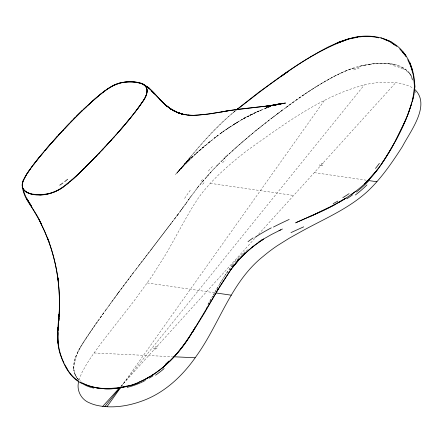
<?xml version="1.0" encoding="UTF-8"?>
<svg xmlns="http://www.w3.org/2000/svg" width="443" height="443" viewBox="0 0 443 443"><rect width="100%" height="100%" fill="white"/><g stroke="black" fill="none" stroke-linecap="round" stroke-linejoin="round"><path stroke-width="0.33" stroke-dasharray="2.21 1.66" d="M79.031 380.133L81.634 373.139L85.698 365.768A277.761 148.012 -18.6 0 1 93.362 353.963L101.868 342.195L133.913 301.14L151.002 277.6L166.036 253.994L185.772 218.587L192.622 206.781L198.414 197.932L202.794 192.057L210.248 183.319L218.67 174.73L227.863 166.308A313.522 167.072 -18.6 0 1 247.897 149.95C284.86 123.879 322.532 95.062 367.264 84.209A63.1 33.624 -18.6 0 1 394.37 82.525C400.699 83.201 407.1 84.613 412.621 87.891M75.598 357.54L77.713 352.556M78.201 351.559L79.64 348.818M208.016 304.518L209.201 302.353M79.989 348.176C76.34 354.804 72.94 362.213 73.826 369.977M206.139 307.963L206.538 307.232M208 304.562L211.206 298.77M79.773 348.569L88.622 334.327M209.794 301.273L211.001 299.097M211.61 298.006L216.007 290.342M212.28 296.865L212.551 296.389M213.094 295.437L219.235 284.838M80.537 347.201L85.344 339.344M216.649 289.24L218.582 285.934M218.803 285.624L220.171 283.326M219.889 283.736L224.352 276.51M220.448 282.867L220.996 281.953M221.207 281.538L226.384 273.386M224.612 276.072L232.115 265.479M85.986 338.347L87.952 335.34M88.096 335.118L99.11 319.259M89.292 333.313L107.045 308.35M226.683 272.943L230.731 267.256M185.999 203.359L188.192 200.197M186.232 203.032L179.531 212.396M187.777 200.795L189.521 198.298M184.831 205.043L185.412 204.201M188.375 199.931L188.978 199.062M189.288 198.625L199.09 185.689M189.903 197.755L190.213 197.312M183.369 207.119L183.662 206.709M121.404 386.434L324.287 100.6M183.075 207.534L182.2 208.764M190.523 196.875L190.839 196.437M117.76 293.504L110.722 303.289M100.007 318.024L101.513 315.942M102.272 314.895L104.554 311.745M118.563 292.402L105.323 310.693M117.749 293.593L119.366 291.3M77.769 379.103C64.628 360.508 87.155 339.022 96.031 323.49C112.622 300.321 129.744 277.539 147.148 254.98C163.844 232.752 180.999 210.879 197.024 188.164C220.165 159.375 248.728 135.53 278.082 113.358M181.314 209.982L181.901 209.168M118.818 292.12L135.137 270.291M108.845 305.886L109.559 304.906M120.169 290.193L134.29 271.398M151.949 248.556L170.234 224.557M180.971 210.453L178.335 213.991M151.329 249.37L134.666 271.027M177.732 214.789L178.917 213.205M178.219 214.124L176.524 216.378M177.521 215.049L172.482 221.661M175.921 217.175L173.49 220.359M172.875 221.151L138.526 265.9M135.984 269.194L136.832 268.093M171.646 222.746L170.405 224.346M231.063 266.824L231.567 266.177M231.733 265.966L232.42 265.108M197.251 187.959L212.225 170.682M120.917 386.661L364.373 84.84M201.366 182.942L201.753 182.483M202.146 182.023L202.54 181.558M202.933 181.093L203.73 180.163M185.13 164.093L189.754 159.342L180.484 168.739L183.43 165.787L177.366 172.554L186.182 162.476L184.565 164.359C199.787 144.933 216.256 126.344 235.421 110.7M195.839 153.627L205.463 145.055L184.731 164.215L193.397 155.82L180.157 169.099L188.314 160.587L175.5 174.387L191.088 156.523L176.934 173.207C195.191 151.329 213.244 129.046 235.355 110.839M206.178 177.35L207.435 175.932M181.768 167.587L189.759 158.539M207.861 175.456L208.282 174.979M120.867 386.351L395.721 82.691M209.212 173.955L211.045 171.95M211.981 170.943L212.928 169.929M236.844 260.024L238.849 257.942M213.88 168.921L219.207 163.461M216.821 165.876L217.297 165.394M217.53 165.15L218.249 164.425M218.825 163.844L219.839 162.83M220.869 161.817L224.656 158.151M222.646 160.084L223.643 159.115M186.758 162.409L193.093 156.362M224.003 158.777L225.67 157.182M226.14 156.744L229.43 153.66M191.492 157.858L197.883 151.883M228.765 154.269L230.343 152.807M230.869 152.32L236.28 147.403M242.72 254.16L245.577 251.618M231.933 151.345L235.155 148.416M235.693 147.929L244.542 140.143M236.784 146.954L237.874 145.98M239.525 144.512L254.47 131.826M233.284 112.666L236.368 110.002M245.117 139.645L251.43 134.334M245.948 251.308L247.82 249.758M252.012 133.852L253.18 132.894M235.178 111.038L236.202 110.207M254.354 131.931L260.274 127.152M255.528 130.973L257.3 129.539M259.083 128.105L257.892 129.063M247.798 249.874L248.29 249.481M259.598 127.678L263.867 124.295M260.894 126.648L270.069 119.472M265.075 123.348L266.885 121.93M268.104 120.983L271.398 118.447M270.54 119.106L272.727 117.428M272.068 117.932L276.742 114.377M272.988 117.229L280.79 111.326M277.922 113.491L283.503 109.294L281.034 111.154M277.213 114.006L298.676 98.268L316.296 86.684M286.699 106.946L284.799 108.347C306.595 92.349 329.177 76.384 354.909 67.441C372.735 62.391 405.65 57.396 413.147 80.249M287.014 106.708L288.282 105.777M288.603 105.539L295.01 100.893M225.531 130.009L230.714 126.272L220.298 133.598L224.086 130.829L207.352 143.659L210.901 140.78L194.566 154.762L217.685 135.486L214.312 138.078L221.843 132.529L237.714 121.986L233.206 124.782L245.217 117.65L232.143 125.618L238.699 121.487M295.653 100.428L303.494 94.974M303.826 94.752L306.146 93.191M306.811 92.748L309.491 90.992M226.871 129.04L233.444 124.793M309.928 90.682L318.511 85.333M316.983 86.263L320.112 84.375M319.957 84.463L322.864 82.736M320.461 84.164C330.849 77.896 341.564 71.965 353.143 68.183M323.263 82.509L334.731 76.102L344.416 71.528M345.18 71.207L353.376 68.122M270.197 106.314L261.636 109.875L244.326 118.059L258.43 110.971L241.308 119.987L253.025 113.74L249.276 115.634L260.838 110.108L257.505 111.697L270.69 106.303M270.806 106.06L264.321 108.646L271.033 106.276M270.834 106.248L266.21 108.037M270.38 106.292L266.509 107.427L271.033 106.093M358.968 66.456L364.179 65.21M268.153 106.907L270.651 106.248M361.178 65.885L371.179 64.008A55.702 30.777 -21.2 0 1 376.096 63.565M368.57 64.379L369.368 64.257M376.118 63.515L377.729 63.421A59.506 32.749 -21.1 0 1 386.844 63.548L389.63 63.836M94.066 352.966L172.438 356.698M388.511 63.698L392.52 64.301M314.303 172.637L366.677 180.268M210.248 183.319L293.643 195.468M147.231 282.944L214.905 292.801M393.489 64.501L394.442 64.717M402.687 67.773L403.667 68.327M405.057 69.213L405.722 69.678M409.637 73.394L409.149 72.818A51.1 29.509 -22.6 0 0 405.766 69.651M76.855 377.868L74.795 373.992L73.732 369.019M410.993 75.327L413.158 80.548M232.658 265.567A155.914 83.328 -7.1 0 1 242.98 254.642M403.158 68.698A51.654 29.548 -20 0 1 410.816 75.41M389.535 63.975A55.082 32.295 -24 0 1 402.598 67.845M353.254 68.792A68.82 43.774 -23.8 0 1 361.178 66.516M78.704 379.928A46.172 26.846 -23 0 1 76.894 377.851M231.833 264.992A156.301 85.831 -4.8 0 1 236.213 259.869M238.467 257.854A143.438 77.198 -6.2 0 1 244.99 251.729M409.83 73.278A56.649 32.306 -33.2 0 1 411.768 80.582M393.517 65.747A53.941 30.955 -21.6 0 1 404.315 69.75M392.564 64.246A55.043 32.167 -24 0 1 393.534 64.445M369.312 64.462A58.094 32.411 -21.6 0 1 388.395 63.853M364.168 65.354A62.69 37.157 -22.9 0 1 368.543 64.523M353.713 69.939A67.679 42.965 -23.9 0 1 359.079 68.311M224.784 157.259A212.773 68.781 -32 0 1 227.89 154.325M222.475 162.769A197.899 68.427 -31 0 1 225.404 159.934M208.337 170.987A199.167 78.527 -28.7 0 1 212.928 166.053M201.05 181.204A181.381 46.332 -36.1 0 1 203.481 178.352M202.601 184.382A193.918 51.05 -35.6 0 1 204.904 181.68M184.609 198.42A209.711 70.714 -30.6 0 1 190.28 190.263M73.843 369.002A70.315 40.163 -15.8 0 1 76.235 357.523M75.199 374.667A53.935 31.104 -14.9 0 1 73.693 370.01M81.091 381.323A47.894 27.577 -20.1 0 1 80.227 380.692M79.02 379.684A47.894 27.577 -20.1 0 1 75.111 374.695M270.834 106.326L268.414 107.184L270.872 106.303M320.821 165.82A1.999 1.063 -18.6 0 0 323.462 164.037A1.999 1.063 -18.6 0 0 320.383 164.026A1.999 1.063 -18.6 0 0 320.821 165.82M155 349.023A1.999 1.063 -18.6 0 0 157.642 347.24A1.999 1.063 -18.6 0 0 154.563 347.223A1.999 1.063 -18.6 0 0 155 349.023"/><path stroke-width="0.66" d="M85.2 384.712C71.389 380.437 64.401 366.477 60.054 353.758C56.073 340.927 57.889 327.294 59.085 314.176L58.83 317.936C61.45 285.508 55.552 252.283 40.712 223.239C36.021 209.323 18.971 196.221 23.136 180.738C28.729 169.171 37.605 159.58 45.668 149.69M57.922 333.745C57.374 343.89 59.633 354.09 64.047 363.221M59.434 306.279L59.572 300.564L59.489 303.649M57.795 332.732L57.906 343.054L57.795 332.732L57.64 337.306L58.138 327.056L57.989 329.575M58.465 325.223L58.266 330.284L58.515 323.877M57.933 333.125L57.994 331.752M58.083 329.686L58.238 327.061M58.714 322.277L58.47 324.985L59.517 308.212L59.395 311.351L59.55 299.435L59.628 302.469L59.08 290.121L57.872 277.639L58.205 280.413C56.333 266.093 52.806 252.012 47.7 238.5L48.974 241.861L44.588 231.168L39.925 221.317L25.522 196.227L23.407 190.606M58.836 320.92L59.08 318.212L58.808 320.771M58.537 323.329L58.675 322.05M414.709 85.034L414.847 87.11L414.089 94.132L412.505 101.214M78.61 381.849C76.34 390.56 81.374 399.863 89.768 402.975A51.366 27.372 -18.6 0 0 97.421 405.472C107.101 407.505 117.168 407.167 126.842 405.284A52.994 28.236 -18.6 0 0 141.024 401.369C164.231 393.401 182.798 375.819 196.487 355.901C219.817 323.423 230.991 281.848 263.319 256.264A119.377 63.615 -18.6 0 1 277.401 245.638L289.185 238.262L301.6 231.318C324.414 218.709 349.372 208.503 368.615 190.368C381.977 177.493 392.465 162 402.471 146.472C410.074 131.516 431.46 104.847 414.521 89.187M413.014 97.598L414.487 86.706L413.507 75.925M412.682 99.298L412.909 98.196M413.291 96.652C407.682 121.011 395.006 143.194 381.55 164.021C364.528 190.119 336.436 205.474 308.417 217.153M412.162 101.519L412.433 100.406M411.879 102.643L408.806 112.173M411.691 103.319L407.1 116.515M23.036 181.314C18.783 190.518 30.528 195.324 37.888 194.837M408.601 112.727L408.18 113.823M23.152 180.999L26.059 175.184M407.964 114.372L402.942 125.939L395.665 140.514M406.17 118.757L396.801 138.338M23.905 179.205C21.247 183.446 21.552 189.909 26.613 192.14M24.166 178.645L26.691 174.171L30.567 168.656M396.407 139.085L395.09 141.605M144.977 97.742C154.984 79.02 125.862 80.427 115.961 84.214M394.508 142.69L395.134 141.5M394.486 142.707L390.455 149.939M393.174 145.121L393.833 143.914M392.725 145.946C385.814 158.306 377.89 170.234 367.989 180.423M144.7 98.241L144.185 99.132M194.305 328.905L194.964 327.759M218.704 288.371L204.134 313.522L192.799 331.801M390.261 150.266L384.657 159.303M194.294 328.883L194.909 327.842M193.436 330.334L194.04 329.326M193.281 330.583L192.976 331.087M192.666 331.591L191.575 333.346M192.55 331.984L219.9 286.438L231.512 268.674L230.953 269.449L237.431 261.387L244.874 253.496L244.298 254.044L252.997 246.391L252.128 247.061L262.173 239.857M143.92 99.57L143.1 100.866M217.524 290.32L230.82 269.643L238.821 259.736L232.293 267.539C240.892 256.563 251.358 247.111 263.026 239.486M192.412 331.984C185.85 342.478 178.54 352.595 169.691 361.283M26.259 174.863L27.527 172.903M192.223 332.305C171.535 369.047 127.202 401.441 83.976 383.981M192.932 331.176L193.641 330.046M190.944 334.349L191.26 333.85M190.296 335.351L190.623 334.853M189.975 335.855C179.614 351.892 166.673 366.666 150.177 376.589M120.978 129.201C128.376 120.562 135.724 111.824 142.103 102.388C147.669 96.098 150.681 84.248 138.991 82.758C124.112 78.771 109.986 85.676 99.138 95.372M142.823 101.297L142.258 102.145M384.308 159.829L381.473 163.999M141.976 102.571C145.597 97.643 150.77 88.727 143.421 84.508A21.214 10.721 -15.8 0 0 140.581 83.334C133.349 81.462 125.53 81.374 118.314 83.389M141.694 102.992L142.098 102.388M141.743 102.909L138.188 107.976M27.748 172.576L29.354 170.3M141.118 103.828L139.955 105.506M107.001 406.729L120.607 387.564M139.074 106.746L139.373 106.331M138.797 107.134L137.889 108.38M29.592 169.974L32.76 165.732M138.028 108.192L136.04 110.833M31.287 167.692L31.531 167.365M137.291 109.188L136.09 110.767M31.796 167.011L34.272 163.722M33.995 164.093L37.013 160.15M34.493 163.434L35.241 162.448M377.707 169.137L376.317 170.915M35.994 161.462L36.503 160.803M135.791 111.16L135.181 111.935M135.636 111.359L134.816 112.406M36.786 160.444L37.528 159.497M134.578 112.705L134.882 112.323M37.212 159.901L37.788 159.17M134.401 112.932L133.36 114.239M130.613 117.694L132.728 115.03M37.638 159.358L38.945 157.736M130.037 118.408L130.94 117.279M132.756 114.997L133.57 113.978M376.118 171.17L367.347 181.065M129.738 118.779L130.181 118.226M38.048 158.843L40.269 156.124M129.755 118.763L129.134 119.527M104.864 406.569L120.485 387.199M128.835 119.898L129.323 119.294M128.237 120.64L128.896 119.826M39.1 157.542L39.366 157.215M128.459 120.358L127.335 121.731M39.632 156.894L39.903 156.567M128.027 120.889L126.272 122.993M40.44 155.919L41.16 155.05M40.977 155.266L41.609 154.513M41.52 154.618L42.611 153.322M126.731 122.451L127.03 122.091M42.057 153.981L43.979 151.694M45.214 150.227L44.76 150.764L50.308 144.318M125.386 124.046L126.128 123.165M45.629 149.74L48.68 146.179M45.906 149.413L46.177 149.092M125.829 123.519L124.034 125.629M125.225 124.228L121.05 129.112M46.454 148.765L46.731 148.438M47.008 148.117L47.285 147.796M123.132 126.687L116.249 134.617M47.495 147.552L48.963 145.858M119.942 130.397L120.856 129.339M119.483 130.929L120.169 130.142M119.023 131.455L119.577 130.818M48.874 145.963L49.334 145.431M118.563 131.986L118.99 131.493M49.239 145.537L52.573 141.749M49.522 145.221L66.86 126.161L83.987 108.967M118.696 131.831L117.639 133.038M50.258 144.374L52.108 142.269M117.816 132.834L102.095 150.033M52.329 142.026L54.572 139.484M53.033 141.223L53.957 140.176M115.479 135.48L116.354 134.495M54.423 139.656L55.137 138.853M54.888 139.135L55.707 138.216M114.311 136.793L114.848 136.189M113.729 137.446L114.383 136.715M55.353 138.615L55.99 137.9M112.849 138.432L113.912 137.241M55.818 138.094L56.759 137.053M112.494 138.82L110.789 140.708M56.56 137.264L57.23 136.533M102.759 406.353L119.937 387.376M56.848 136.948L57.701 136.012L57.424 136.311M111.071 140.398L111.547 139.872M109.903 141.682L110.595 140.924M109.604 142.004L110.113 141.444M58.011 135.674L58.659 134.971M109.011 142.646L109.631 141.97M58.299 135.359L63.687 129.583M109.15 142.496L107.693 144.064M58.886 134.722L59.179 134.406M108.114 143.615L108.413 143.294M59.478 134.085L59.777 133.769M60.071 133.448L60.37 133.127M63.022 130.292L65.525 127.617M107.815 143.936L106.231 145.636M64.484 128.725L66.766 126.294M106.625 145.215L106.924 144.894M65.952 127.158L67.391 125.624M105.129 146.805L106.326 145.537M66.937 126.111L67.707 125.291M67.43 125.585L68.023 124.954M105.246 146.683C92.681 159.862 80.189 173.235 66.14 184.869C59.102 190.678 50.358 194.433 41.21 194.981C34.449 194.848 25.101 194.527 22.15 187.201M103.274 148.776L99.764 152.497M67.929 125.059L68.92 124.012M68.659 124.284L71.406 121.393M99.791 152.464L97.67 154.696M98.872 153.439L99.465 152.813M70.919 121.908L74.258 118.436M71.578 121.221L71.91 120.878M97.277 155.105L97.781 154.579M97.072 155.321L96.164 156.263M73.245 119.488L73.582 119.139M96.258 156.163L93.434 159.07M95.561 156.888L95.865 156.573M73.926 118.779L74.601 118.087M74.435 118.259L81.274 111.514M74.945 117.733L75.46 117.212M93.694 158.799L92.659 159.857M92.515 160.001L88.999 163.545M91.097 161.435L91.618 160.909M90.045 162.487L90.571 161.961M76.34 116.315L78.14 114.527M87.875 164.663L89.121 163.423M86.634 165.904L87.941 164.597M85.698 166.834L86.883 165.654M85.82 166.706L83.683 168.816M83.821 168.689L80.36 172.067M82.88 169.614L83.19 169.304M82.077 170.4L82.614 169.874M81.307 171.148L81.623 170.843M78.505 114.167L79.247 113.447M79.729 172.681L80.454 171.978M365.885 182.51L364.379 183.95M79.912 172.504L78.782 173.601M79.369 173.03L77.73 174.608M78.145 174.21L78.461 173.905M79.624 113.087L80.759 112.001M83.422 109.526L93.456 100.251M76.074 176.187L77.83 174.514M77.187 175.129L77.508 174.819M76.872 175.428L72.979 179.061M81.141 111.642L81.817 111.005M81.523 111.282L82.359 110.495M75.587 176.646L75.908 176.342M81.911 110.916L82.902 109.986M75.26 176.951L73.638 178.463M83.467 109.46L86.252 106.863M85.078 107.954L88.378 104.886M88.301 104.958L89.486 103.861M89.137 104.183L90.045 103.346M89.984 103.407L90.605 102.837M90.405 103.014L98.706 95.727L106.901 89.447M91.164 102.322L91.723 101.812M92.133 101.441L93.013 100.65M61.859 187.921L73.267 178.795M166.131 364.644L162.326 367.945M72.691 179.315L71.533 180.345M93.412 100.29L97.648 96.607M93.905 99.852L95.273 98.645M236.905 109.471L259.205 91.945L287.463 71.899L280.718 76.678C295.924 65.653 311.8 55.48 328.485 46.831L338.374 42.351L348.957 38.724L358.658 36.752M236.883 109.554L237.913 108.668L236.916 109.482M95.71 98.263L98.684 95.749M98.141 96.197L99.287 95.251M68.56 182.881L66.777 184.321M236.712 109.786C270.656 83.633 304.734 55.585 345.191 40.197M99.902 94.752L101.763 93.279M102.394 92.792L104.963 90.854M355.402 191.581L351.515 194.46M105.124 90.726L105.716 90.294M352.783 193.541L350.95 194.837M106.32 89.857L111.952 86.141M106.951 89.392L107.627 88.91M63.427 186.846L59.799 189.205M108.197 88.534L114.765 84.713M153.915 374.235L152.27 375.31M61.455 188.186L57.618 190.401M258.878 241.839L260.207 240.998M346 198.143L332.339 205.851L312.348 215.425M261.835 240.106L263.629 239.026M344.615 198.99L339.288 202.13M261.553 240.167L271.481 234.497L282.435 228.998M310.825 56.698L311.119 56.527M59.379 189.449L54.423 191.863L49.45 193.53M148.527 377.586L145.525 379.23M334.459 204.771L330.223 206.959M146.334 378.754L138.216 382.547M145.343 379.324L144.623 379.695M112.727 85.721L115.136 84.558M279.007 230.687L280.712 229.839M329.509 207.318L327.366 208.387M57.252 190.584C51.382 193.48 44.826 195.086 38.264 194.854M326.646 208.742L323.755 210.143M322.305 210.84L314.054 214.656M296.594 222.375L307.603 217.513M314.248 214.567L310.637 216.184M295.32 222.907L310.56 216.212M308.932 216.943L312.033 215.558M345.795 39.992L339.155 42.373L349.449 38.906L358.132 37.123M273.929 105.212L275.784 104.548L273.94 105.207M348.957 38.724L338.374 42.351M274.051 105.246L278.115 104.027M129.76 385.449L120.789 387.437M274.394 105.257L275.646 104.925M274.245 105.268L275.535 104.936M49.04 193.641L40.391 194.859L31.902 194.078M274.466 105.196L275.668 104.902M274.726 105.163L279.24 104.099L274.35 105.196L285.569 103.047L265.18 106.403L268.253 105.916L237.321 109.327L211.178 113.652L197.993 115.169L191.509 115.401L193.973 115.49L187.561 115.091L181.209 113.962L183.507 114.432L177.25 112.516L179.371 113.281L173.451 110.589L175.328 111.702L169.913 108.385L165.012 104.598L166.646 106.015C158.699 99.741 153.677 90.15 144.667 85.228M127.13 386.196L122.285 387.215M276.172 104.797L280.02 103.944L272.539 105.307L284.295 103.225L269.1 105.772L230.415 110.407M350.136 38.524C369.822 32.494 394.912 37.417 406.021 56.134L402.77 51.792C411.303 61.361 414.62 74.535 414.847 87.11M224.33 111.409L230.842 110.274M222.74 111.725L207.512 114.178L192.555 115.451L195.529 115.39L188.131 115.147L190.424 115.446L183.147 114.261L176.109 112.035L184.421 114.671L177.344 112.356L170.605 108.945L177.87 112.694L171.131 109.144L164.857 104.609L171.347 109.343L165.15 104.664L159.497 99.293L165.25 104.781L151.052 90.433L154.95 94.165M221.461 111.902L227.912 110.778M121.072 387.426L119.854 387.614M359.373 36.952C365.785 36.105 372.369 36.243 378.654 37.86M173.811 356.759L195.125 357.772M368.039 180.467L376.882 181.752M216.273 293L231.312 295.188M96.906 387.891L94.376 387.442M31.569 194.001L30.606 193.752M30.29 193.657L26.862 192.279M383.893 39.2L389.286 41.365M380.902 37.755L391.141 41.852L389.092 41.027M389.768 41.636L396.878 46.404M78.92 381.246C72.381 377.342 67.757 370.996 64.551 364.201M80.515 382.171L82.891 383.555M142.197 83.805L149.069 87.947L146.605 86.446M82.315 382.962L83.395 383.727M391.701 42.733L394.807 44.931M147.563 87.293L150.199 89.348L154.474 93.7M150.199 89.348L146.777 86.656M399.708 48.896L405.888 56.217M65.957 366.793L67.43 369.506M407.732 59.655L410.816 66.406L413.397 75.349M39.925 221.317L41.504 224.263L39.023 219.617M114.875 84.879A22.743 16.402 -12 0 1 118.386 83.577M62.923 182.97A60.94 29.111 -21.7 0 1 59.772 185.196M104.797 388.738A59.152 33.081 -19.5 0 1 96.801 388.018M120.74 387.714A56.671 31.503 -19.3 0 1 104.72 388.86M138.377 382.863A46.028 26.591 -19.9 0 1 129.805 385.803M150.044 376.467A57.59 35.451 -18.9 0 1 146.218 378.621M290.99 232.619A153.261 38.436 -20.1 0 1 303.721 226.844M352.34 195.031A103.225 70.88 -10.5 0 1 346.797 198.785M368.897 180.678A109.903 66.118 -15.9 0 1 356.344 192.035M93.778 388.085A54.982 31.37 -21.2 0 1 84.807 384.961M119.898 387.37A56.344 31.121 -19.2 0 1 83.843 383.76M122.296 387.149A55.807 31.863 -19.3 0 1 121.077 387.359M145.276 380.465A48.209 29.581 -20.2 0 1 127.202 387.359M152.968 375.836A59.611 35.506 -19.9 0 1 149.158 378.178M164.131 368.532A67.275 36.442 -21.5 0 1 155.548 375.182M168.844 361.106A97.853 51.05 -22 0 1 165.283 364.423M248.036 241.662A125.851 66.777 -6.9 0 1 253.114 237.924M254.93 237.426A122.334 48.237 -15.5 0 1 271.299 227.852M273.447 227.054A155.942 45.214 -19.1 0 1 289.19 219.44M337.931 201.067A130.037 72.458 -16.7 0 1 333.175 203.636M349.067 193.663A105.312 64.373 -14.8 0 1 342.838 197.639M366.959 184.903A106.309 68.2 -13.2 0 1 355.336 194.998M367.253 181.037A115.629 68.322 -16.7 0 1 365.796 182.483M379.363 163.373A217.413 147.408 -6.4 0 1 375.509 168.412M415.595 91.745A85.543 50.64 -28.2 0 1 415.573 92.294M67.646 179.254A109.36 55.397 -20.5 0 1 64.706 181.647M338.613 42.617L335.661 43.768L342.179 41.238L338.613 42.617M28.103 200.923L26.375 198.237L31.231 205.796L28.103 200.923M412.754 71.489L409.653 62.336L412.754 71.489"/></g></svg>
